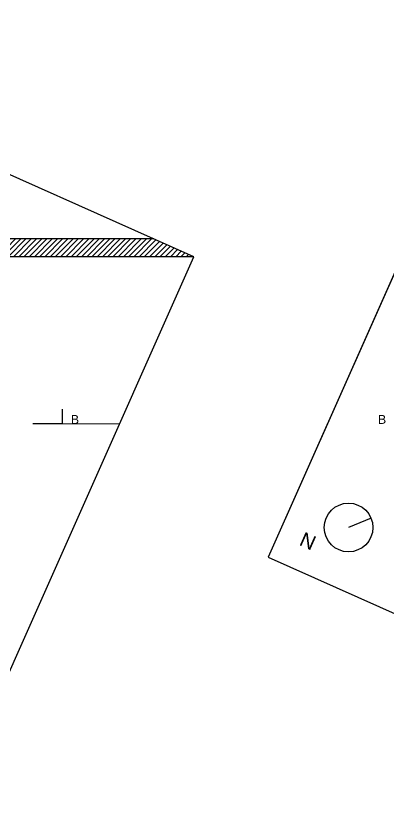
# Model space of a CAD drawing. Header units: inches. Extents: x -173 to 14008, y -3334 to 10368.
# Drawn here: x 10515 to 11774, y -1597 to 1044 of the extents above; entities that cross this region are included whole.
import ezdxf

# ---------------------------------------------------------------- set-up
doc = ezdxf.new("R2010")
doc.units = ezdxf.units.IN
doc.header["$MEASUREMENT"] = 0
doc.layers.add('QUOTE', color=6, linetype='Continuous', lineweight=9)
doc.styles.get("Standard").update_dxf_attribs({"font": 'Arial.ttf'})

msp = doc.modelspace()

# ---------------------------------------------------------------- hatches: boundary and pattern name
h = msp.add_hatch()
h.set_pattern_fill('ANSI31', color=0, scale=100)
h.set_pattern_definition([(45, (-2752.003, -10837.385), (-8.838835, 8.838835), [])])
h.paths.add_polyline_path([(8954.7, 290.8), (8928, 230.8), (9481.9, 230.6), (9481.9, 290.6)])
h.paths.add_polyline_path([(9691.9, 290.6), (9691.9, 230.6), (11117, 230.2), (10982.2, 290.3)])

# ---------------------------------------------------------------- linework, layer by layer
for p, q in [((10982.2, 290.3), (9691.9, 290.6)), ((11117, 230.2), (9691.9, 230.6)), ((10673, -333.5), (10673, -283.5)), ((10673, -333.5), (10573, -333.5)), ((11715.4, -652), (11639.4, -683.1))]:
    msp.add_line(p, q)
for points in [[(8476.5, -783.4), (10303.6, -1596.9), (11117, 230.2), (9289.9, 1043.7)], [(11367.7, -783.7), (13194.9, -1596.9), (14008.1, 230.4), (12180.9, 1043.5)], [(11367.8, -783.4), (13194.9, -1596.9), (14008.4, 230.2), (12181.3, 1043.7)]]:
    msp.add_lwpolyline(points, close=True)
msp.add_circle((11639.4, -683.1), 82.1)
at = {"layer": 'QUOTE'}
msp.add_line((10673, -333.5), (10866, -333.5), dxfattribs=at)

# ---------------------------------------------------------------- texts
for p in [(10701.7, -333.5), (11738.9, -333.4)]:
    msp.add_text('B', height=29.7, rotation=360).set_placement(p)
at = {"insert": (11489.6, -696.4), "char_height": 49, "attachment_point": 1, "rotation": 336}
msp.add_mtext_dynamic_manual_height_columns('N', width=1.148, gutter_width=1, heights=[0], dxfattribs=at)

doc.saveas('drawing.dxf')
